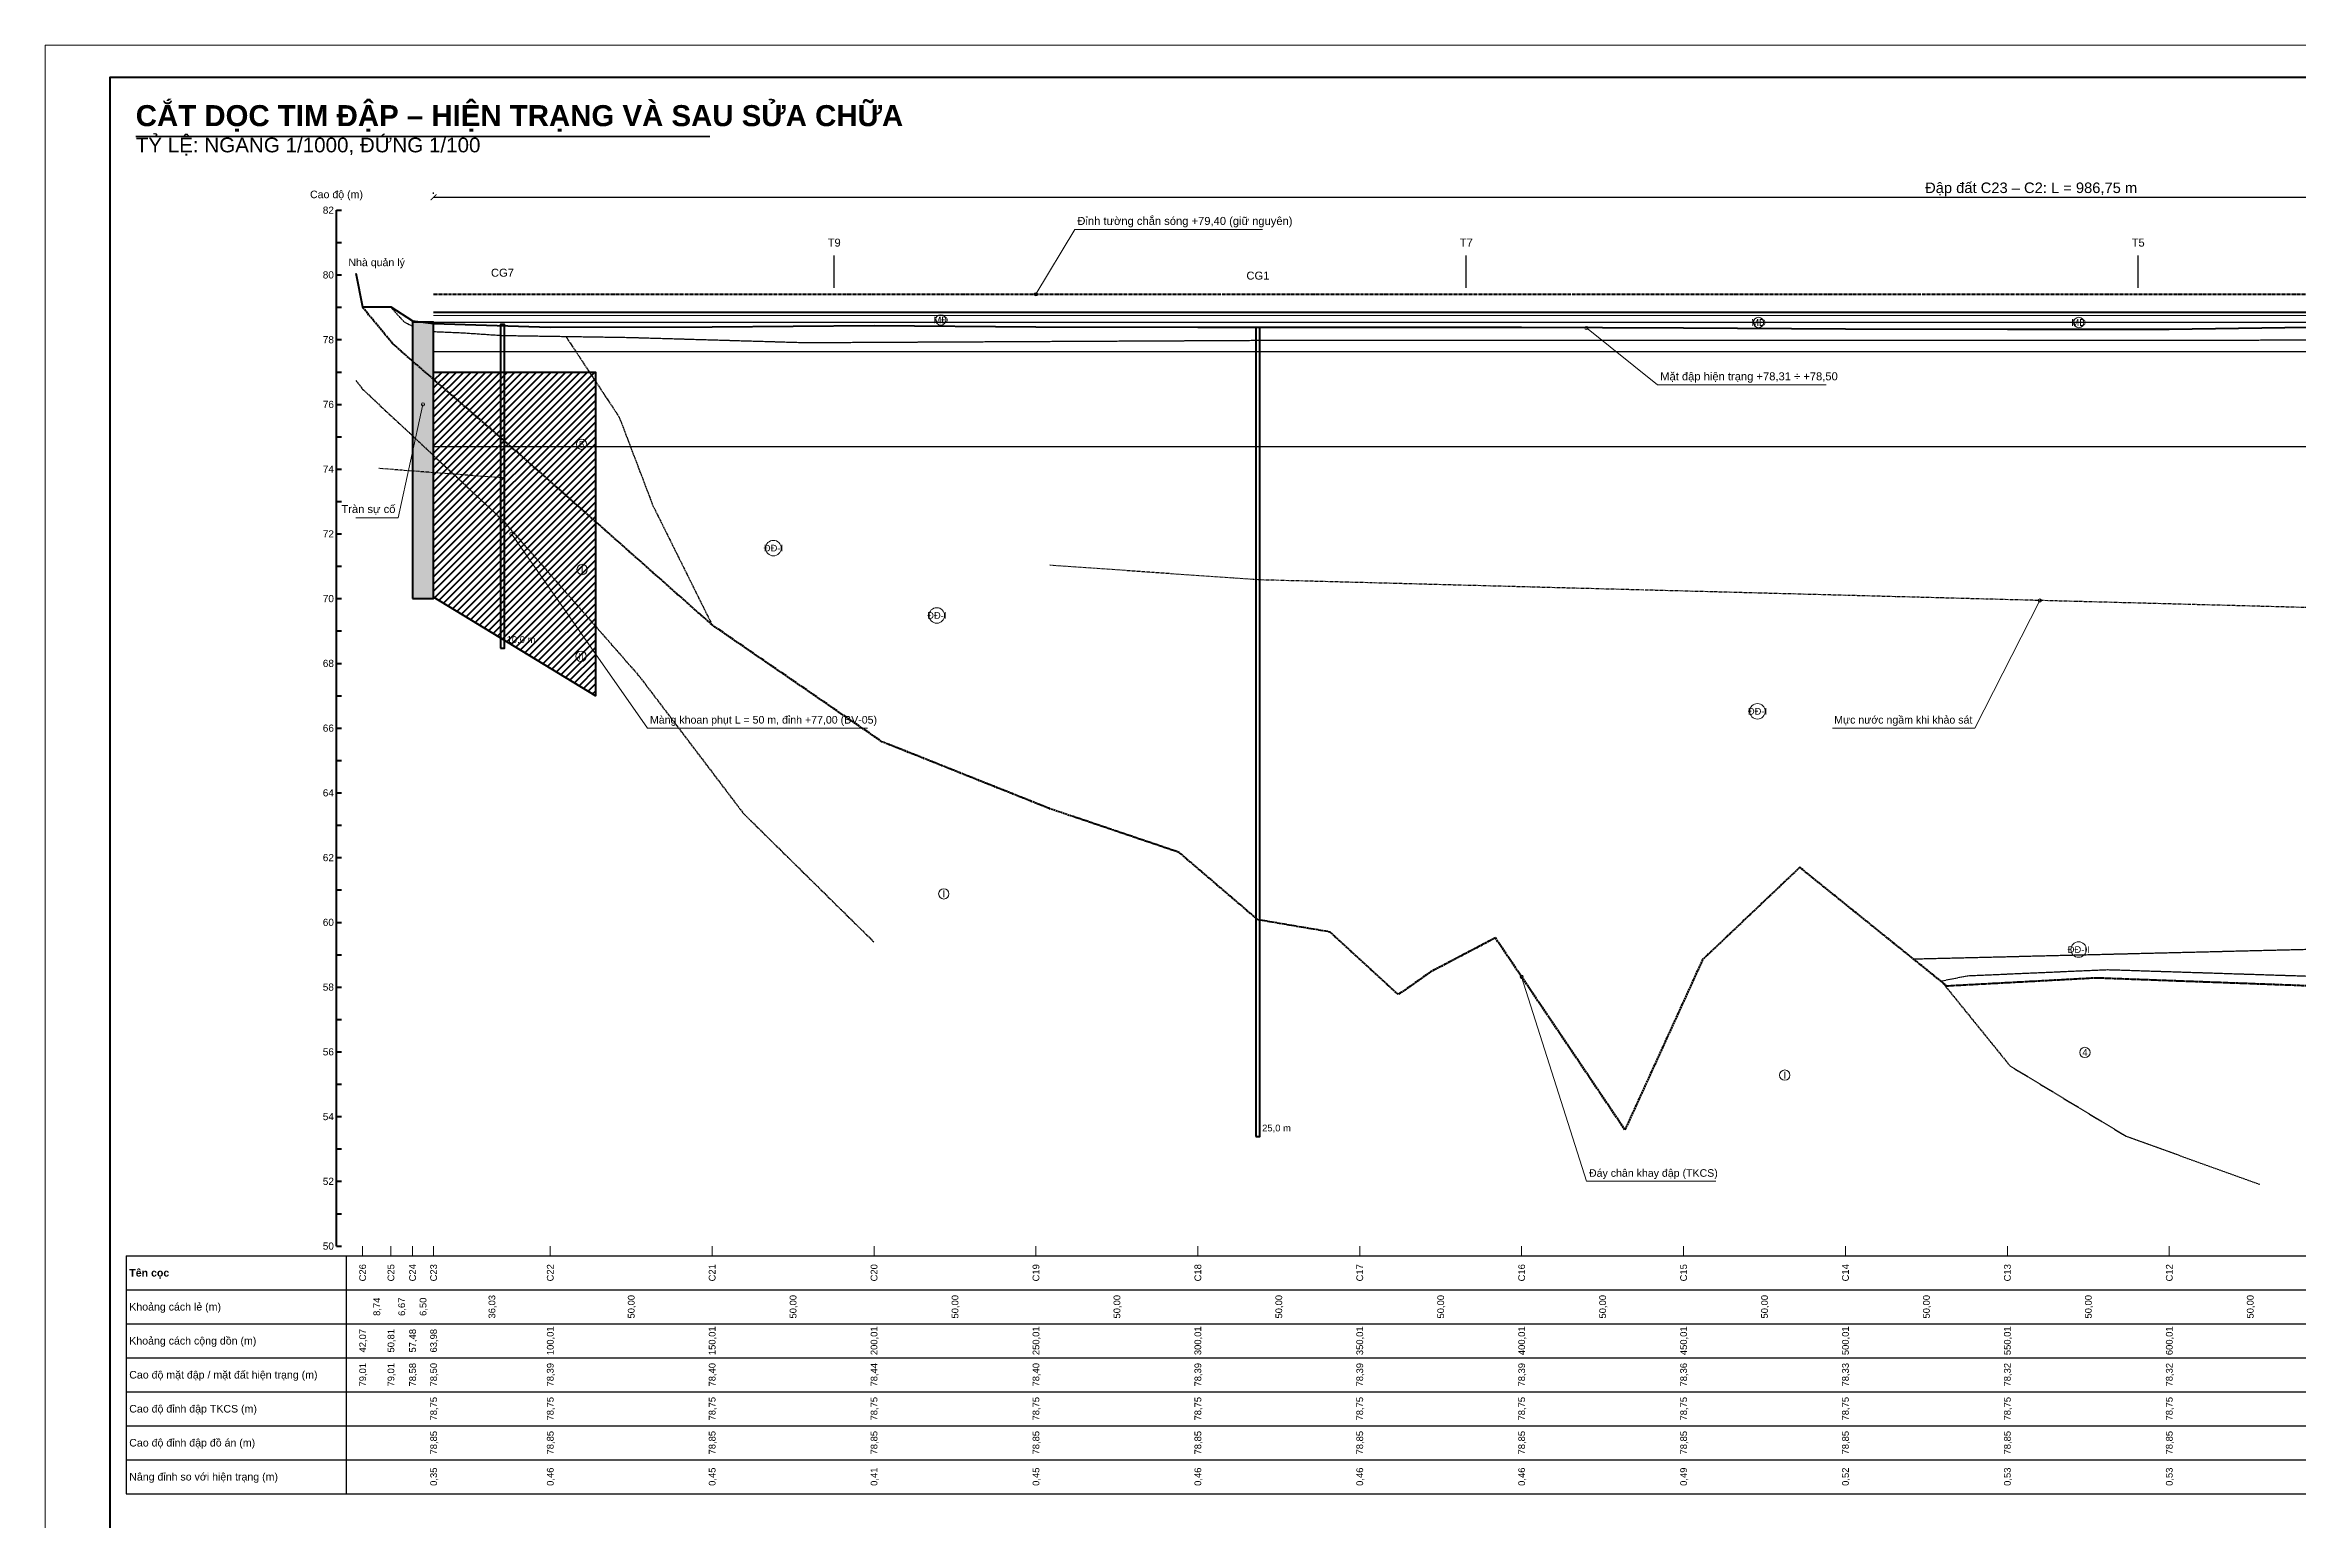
# Model space of a CAD drawing. Header units: millimetres. Extents: x 0 to 1189, y 0 to 841.
# Drawn here: x 0 to 696, y 385 to 841 of the extents above; entities that cross this region are included whole.
import ezdxf
from ezdxf.enums import TextEntityAlignment as Align

# ---------------------------------------------------------------- set-up
doc = ezdxf.new("R2010")
doc.units = ezdxf.units.MM
doc.linetypes.add('DASHDOT', pattern=[3.556, 2.54, -0.508, 0, -0.508])
doc.linetypes.add('DASHED', pattern=[1.524, 1.27, -0.254])
for name, color, linetype, lineweight in [('BANG', 7, 'CONTINUOUS', 25), ('CHU', 7, 'CONTINUOUS', 25), ('CHU_DAM', 7, 'CONTINUOUS', 35), ('DIA_CHAT', 30, 'DASHED', 25), ('HATCH', 8, 'CONTINUOUS', 13), ('KHUNG', 7, 'CONTINUOUS', 50), ('KICH_THUOC', 3, 'CONTINUOUS', 18), ('NET_CHINH', 7, 'CONTINUOUS', 50), ('NET_MANH', 8, 'CONTINUOUS', 18), ('NUOC', 5, 'CONTINUOUS', 25), ('SUA_CHUA', 1, 'CONTINUOUS', 50)]:
    doc.layers.add(name, color=color, linetype=linetype, lineweight=lineweight)
doc.styles.add('VN', font='arial.ttf')
doc.styles.add('VN_DAM', font='arialbd.ttf')
doc.dimstyles.new('KT', dxfattribs={"dimtxt": 2.5, "dimasz": 1.8, "dimexe": 1.5, "dimexo": 1, "dimgap": 0.8, "dimtad": 1, "dimdec": 0, "dimtxsty": 'VN', "dimblk": 'ARCHTICK', "dimcen": 2.5, "dimclrd": 3, "dimclre": 3, "dimclrt": 7, "dimazin": 3, "dimtfac": 1, "dimtmove": 0, "dimatfit": 3})

# ---------------------------------------------------------------- blocks, each defined once
blk = doc.blocks.new('_ARCHTICK')
at = {"color": 0, "linetype": 'BYBLOCK', "const_width": 0.15}
blk.add_lwpolyline([(-0.5, -0.5), (0.5, 0.5)], dxfattribs=at)

msp = doc.modelspace()

# ---------------------------------------------------------------- hatches: boundary and pattern name
at = {"layer": 'HATCH'}
h = msp.add_hatch(dxfattribs=at)
h.set_pattern_fill('AR-CONC', scale=0.02)
h.paths.add_polyline_path([(113.46, 670), (119.96, 670), (119.96, 755.4), (113.46, 755.4)])
at = {"layer": 'SUA_CHUA'}
h = msp.add_hatch(dxfattribs=at)
h.set_pattern_fill('ANSI31', color=1, scale=0.5)
h.paths.add_polyline_path([(119.98, 740), (169.98, 740), (169.98, 640), (119.98, 670.4)])

# ---------------------------------------------------------------- linework, layer by layer
at = {"layer": 'BANG'}
for p, q in [((25, 467), (1160, 467)), ((25, 467), (25, 393.5)), ((93, 467), (93, 393.5)), ((25, 456.5), (1160, 456.5)), ((25, 446), (1160, 446)), ((25, 435.5), (1160, 435.5)), ((25, 425), (1160, 425)), ((25, 414.5), (1160, 414.5)), ((25, 404), (1160, 404)), ((25, 393.5), (1160, 393.5))]:
    msp.add_line(p, q, dxfattribs=at)
at = {"layer": 'CHU_DAM'}
msp.add_line((28, 812.8), (205.32, 812.8), dxfattribs=at)
at = {"layer": 'DIA_CHAT', "linetype": 'DASHED', "ltscale": 0.4}
for points in [[(98.05, 760)], [(106.79, 760), (108.82, 757.7), (110.85, 755.5), (113.46, 754.2)], [(119.97, 752.5), (129.28, 752.1), (141.25, 751.3), (180.37, 750.7), (234.81, 749.1), (374.56, 749.8), (711.32, 749.9), (1065.67, 750.8), (1105.02, 751.4)], [(160.81, 751), (177.33, 726), (187.72, 698.7), (205.99, 661.9)], [(96, 737.365), (98.05, 734.7), (113.46, 720.3), (141.25, 694.3), (183.35, 646.2), (215.6, 603.7), (255.99, 563.9)], [(1081.11, 619.2), (1065.67, 618.7), (978.31, 617.4), (845.48, 607.7), (750.17, 583), (711.32, 561.9), (577.14, 558.6)], [(751.65, 566.6), (751.64, 570.2), (711.32, 552.9), (636.92, 555.3), (593.61, 553.4), (585.62, 551.8), (606.77, 525.7), (642.74, 503.9), (683.95, 489.1)]]:
    msp.add_lwpolyline(points, dxfattribs=at)
at = {"layer": 'KHUNG'}
msp.add_lwpolyline([(20, 10), (1179, 10), (1179, 831), (20, 831)], close=True, dxfattribs=at)
at = {"layer": 'NET_CHINH'}
for p, q in [((90, 470), (90, 790)), ((90, 790), (91.5, 790)), ((90, 780), (91.5, 780)), ((90, 770), (91.5, 770)), ((90, 760), (91.5, 760)), ((90, 750), (91.5, 750)), ((90, 740), (91.5, 740)), ((90, 730), (91.5, 730)), ((90, 720), (91.5, 720)), ((90, 710), (91.5, 710)), ((90, 700), (91.5, 700)), ((90, 690), (91.5, 690)), ((90, 680), (91.5, 680)), ((90, 670), (91.5, 670)), ((90, 660), (91.5, 660)), ((90, 650), (91.5, 650)), ((90, 640), (91.5, 640)), ((90, 630), (91.5, 630)), ((90, 620), (91.5, 620)), ((90, 610), (91.5, 610)), ((90, 600), (91.5, 600)), ((90, 590), (91.5, 590)), ((90, 580), (91.5, 580)), ((90, 570), (91.5, 570)), ((90, 560), (91.5, 560)), ((90, 550), (91.5, 550)), ((90, 540), (91.5, 540)), ((90, 530), (91.5, 530)), ((90, 520), (91.5, 520)), ((90, 510), (91.5, 510)), ((90, 500), (91.5, 500)), ((90, 490), (91.5, 490)), ((90, 480), (91.5, 480)), ((90, 470), (91.5, 470))]:
    msp.add_line(p, q, dxfattribs=at)
at = {"layer": 'NET_CHINH', "linetype": 'DASHDOT', "ltscale": 0.4}
msp.add_line((119.98, 764), (1106.73, 764), dxfattribs=at)
at = {"layer": 'NET_CHINH'}
msp.add_lwpolyline([(96, 770.559), (98.07, 760.1), (106.81, 760.1), (113.48, 755.8), (119.98, 755), (156.01, 753.9), (206.01, 754), (256.01, 754.4), (306.01, 754), (356.01, 753.9), (406.01, 753.9), (456.01, 753.9), (506.01, 753.6), (556.01, 753.3), (606.01, 753.2), (656.01, 753.2), (706.01, 754)], dxfattribs=at)
at = {"layer": 'NET_CHINH', "linetype": 'DASHED', "ltscale": 0.5}
msp.add_lwpolyline([(711.32, 549.9), (633.4, 552.8), (587.4, 550.3), (541.9, 587), (511.9, 558.5), (487.9, 505.9), (447.9, 565.2), (427.9, 554.7), (417.9, 547.7), (396.9, 567), (374.56, 570.8), (350.25, 591.6), (310.55, 605), (258.45, 625.8), (205.99, 661.9), (141.25, 719.3), (113.46, 743.4), (107.32, 748.8), (98.05, 760)], dxfattribs=at)
at = {"layer": 'NET_CHINH'}
for points in [[(113.46, 670), (119.96, 670), (119.96, 755.4), (113.46, 755.4)], [(140.65, 654.7), (141.85, 654.7), (141.85, 754.7), (140.65, 754.7)], [(373.96, 503.8), (375.16, 503.8), (375.16, 753.8), (373.96, 753.8)]]:
    msp.add_lwpolyline(points, close=True, dxfattribs=at)
at = {"layer": 'NET_MANH'}
for p, q in [((306, 764), (318, 784)), ((318, 784), (376, 784)), ((476, 753.6), (498, 736)), ((498, 736), (550, 736)), ((116.7, 730), (109, 695)), ((109, 695), (96, 695)), ((144, 690), (186, 630)), ((616, 669.419), (596, 630)), ((186, 630), (254, 630)), ((596, 630), (552, 630)), ((456, 553.192), (476, 490)), ((476, 490), (516, 490))]:
    msp.add_line(p, q, dxfattribs=at)
at = {"layer": 'NET_MANH', "color": 3, "linetype": 'DASHED', "ltscale": 0.3}
msp.add_line((119.98, 757.5), (1106.73, 757.5), dxfattribs=at)
at = {"layer": 'NET_MANH', "linetype": 'DASHED', "ltscale": 0.2}
for p, q in [((98.07, 470), (98.07, 467)), ((106.81, 470), (106.81, 467)), ((113.48, 470), (113.48, 467)), ((119.98, 470), (119.98, 467)), ((156.01, 470), (156.01, 467)), ((206.01, 470), (206.01, 467)), ((256.01, 470), (256.01, 467)), ((306.01, 470), (306.01, 467)), ((356.01, 470), (356.01, 467)), ((406.01, 470), (406.01, 467)), ((456.01, 470), (456.01, 467)), ((506.01, 470), (506.01, 467)), ((556.01, 470), (556.01, 467)), ((606.01, 470), (606.01, 467)), ((656.01, 470), (656.01, 467))]:
    msp.add_line(p, q, dxfattribs=at)
at = {"layer": 'NET_MANH'}
msp.add_lwpolyline([(0, 0), (1189, 0), (1189, 841), (0, 841)], close=True, dxfattribs=at)
for centre, radius in [((306, 764), 0.5), ((276.61, 756.1), 1.6), ((476, 753.6), 0.5), ((529.15, 755.3), 1.6), ((628.04, 755.3), 1.6), ((116.7, 730), 0.5), ((165.68, 717.7), 1.6), ((144, 690), 0.5), ((224.93, 685.6), 2.4), ((165.86, 679), 1.6), ((616, 669.419), 0.5), ((275.39, 664.8), 2.4), ((165.51, 652.2), 1.6), ((528.83, 635.2), 2.4), ((277.55, 578.8), 1.6), ((628.02, 561.6), 2.4), ((456, 553.192), 0.5), ((629.97, 529.8), 1.6), ((537.26, 522.8), 1.6)]:
    msp.add_circle(centre, radius, dxfattribs=at)
at = {"layer": 'NUOC'}
for p, q in [((243.7, 766), (243.7, 776)), ((438.9, 766), (438.9, 776)), ((646.4, 766), (646.4, 776))]:
    msp.add_line(p, q, dxfattribs=at)
at = {"layer": 'NUOC', "linetype": 'DASHED', "ltscale": 0.4}
for p, q in [((119.98, 755.4), (1106.73, 755.4)), ((119.98, 746.3), (1106.73, 746.3)), ((119.98, 717), (1106.73, 717))]:
    msp.add_line(p, q, dxfattribs=at)
at = {"layer": 'NUOC', "linetype": 'DASHDOT', "ltscale": 0.4}
for points in [[(141.25, 707.3), (113.46, 709.4), (102.99, 710.2)], [(1081.42, 667.7), (1065.67, 667.7), (711.32, 666.9), (374.56, 675.8), (310.26, 680.3)]]:
    msp.add_lwpolyline(points, dxfattribs=at)
at = {"layer": 'SUA_CHUA'}
msp.add_line((119.98, 758.5), (1106.73, 758.5), dxfattribs=at)
msp.add_lwpolyline([(119.98, 740), (169.98, 740), (169.98, 640), (119.98, 670.4)], close=True, dxfattribs=at)

# ---------------------------------------------------------------- texts
at = {"layer": 'CHU', "style": 'VN'}
for s, height, p in [('TỶ LỆ: NGANG 1/1000, ĐỨNG 1/100', 4.55, (28, 806.5)), ('Đỉnh tường chắn sóng +79,40 (giữ nguyên)', 2.47, (318.8, 784.7)), ('Mặt đập hiện trạng +78,31 ÷ +78,50', 2.47, (498.8, 736.7)), ('10,0 m', 2.08, (142.55, 655.7)), ('Màng khoan phụt L = 50 m, đỉnh +77,00 (BV-05)', 2.34, (186.8, 630.7)), ('25,0 m', 2.08, (375.86, 504.8)), ('Đáy chân khay đập (TKCS)', 2.34, (476.8, 490.7))]:
    msp.add_text(s, height=height, dxfattribs=at).set_placement(p, align=Align.BOTTOM_LEFT)
for s, height, p in [('Cao độ (m)', 2.34, (90, 793)), ('Nhà quản lý', 2.34, (102.4, 772)), ('CG7', 2.47, (141.25, 768.7)), ('CG1', 2.47, (374.56, 767.8))]:
    msp.add_text(s, height=height, dxfattribs=at).set_placement(p, align=Align.BOTTOM_CENTER)
for s, p in [('82', (89.2, 790)), ('80', (89.2, 770)), ('78', (89.2, 750)), ('76', (89.2, 730)), ('74', (89.2, 710)), ('72', (89.2, 690)), ('70', (89.2, 670)), ('68', (89.2, 650)), ('66', (89.2, 630)), ('64', (89.2, 610)), ('62', (89.2, 590)), ('60', (89.2, 570)), ('58', (89.2, 550)), ('56', (89.2, 530)), ('54', (89.2, 510)), ('52', (89.2, 490)), ('50', (89.2, 470))]:
    msp.add_text(s, height=2.21, dxfattribs=at).set_placement(p, align=Align.MIDDLE_RIGHT)
for s, p in [('MĐ', (276.61, 756.1)), ('MĐ', (529.15, 755.3)), ('MĐ', (628.04, 755.3)), ('5', (165.68, 717.7)), ('ĐĐ-I', (224.93, 685.6)), ('I', (165.86, 679)), ('ĐĐ-I', (275.39, 664.8)), ('II', (165.51, 652.2)), ('ĐĐ-I', (528.83, 635.2)), ('I', (277.55, 578.8)), ('ĐĐ-II', (628.02, 561.6)), ('4', (629.97, 529.8)), ('I', (537.26, 522.8))]:
    msp.add_text(s, height=2.08, dxfattribs=at).set_placement(p, align=Align.MIDDLE_CENTER)
for s, height, p in [('Tràn sự cố', 2.47, (108.2, 695.7)), ('Mực nước ngầm khi khảo sát', 2.34, (595.2, 630.7))]:
    msp.add_text(s, height=height, dxfattribs=at).set_placement(p, align=Align.BOTTOM_RIGHT)
for s, p in [('C26', (98.07, 461.75)), ('C25', (106.81, 461.75)), ('C24', (113.48, 461.75)), ('C23', (119.98, 461.75)), ('C22', (156.01, 461.75)), ('C21', (206.01, 461.75)), ('C20', (256.01, 461.75)), ('C19', (306.01, 461.75)), ('C18', (356.01, 461.75)), ('C17', (406.01, 461.75)), ('C16', (456.01, 461.75)), ('C15', (506.01, 461.75)), ('C14', (556.01, 461.75)), ('C13', (606.01, 461.75)), ('C12', (656.01, 461.75)), ('8,74', (102.44, 451.25)), ('6,67', (110.145, 451.25)), ('6,50', (116.73, 451.25)), ('36,03', (137.995, 451.25)), ('50,00', (181.01, 451.25)), ('50,00', (231.01, 451.25)), ('50,00', (281.01, 451.25)), ('50,00', (331.01, 451.25)), ('50,00', (381.01, 451.25)), ('50,00', (431.01, 451.25)), ('50,00', (481.01, 451.25)), ('50,00', (531.01, 451.25)), ('50,00', (581.01, 451.25)), ('50,00', (631.01, 451.25)), ('50,00', (681.01, 451.25)), ('42,07', (98.07, 440.75)), ('50,81', (106.81, 440.75)), ('57,48', (113.48, 440.75)), ('63,98', (119.98, 440.75)), ('100,01', (156.01, 440.75)), ('150,01', (206.01, 440.75)), ('200,01', (256.01, 440.75)), ('250,01', (306.01, 440.75)), ('300,01', (356.01, 440.75)), ('350,01', (406.01, 440.75)), ('400,01', (456.01, 440.75)), ('450,01', (506.01, 440.75)), ('500,01', (556.01, 440.75)), ('550,01', (606.01, 440.75)), ('600,01', (656.01, 440.75)), ('79,01', (98.07, 430.25)), ('79,01', (106.81, 430.25)), ('78,58', (113.48, 430.25)), ('78,50', (119.98, 430.25)), ('78,39', (156.01, 430.25)), ('78,40', (206.01, 430.25)), ('78,44', (256.01, 430.25)), ('78,40', (306.01, 430.25)), ('78,39', (356.01, 430.25)), ('78,39', (406.01, 430.25)), ('78,39', (456.01, 430.25)), ('78,36', (506.01, 430.25)), ('78,33', (556.01, 430.25)), ('78,32', (606.01, 430.25)), ('78,32', (656.01, 430.25)), ('78,75', (119.98, 419.75)), ('78,75', (156.01, 419.75)), ('78,75', (206.01, 419.75)), ('78,75', (256.01, 419.75)), ('78,75', (306.01, 419.75)), ('78,75', (356.01, 419.75)), ('78,75', (406.01, 419.75)), ('78,75', (456.01, 419.75)), ('78,75', (506.01, 419.75)), ('78,75', (556.01, 419.75)), ('78,75', (606.01, 419.75)), ('78,75', (656.01, 419.75)), ('78,85', (119.98, 409.25)), ('78,85', (156.01, 409.25)), ('78,85', (206.01, 409.25)), ('78,85', (256.01, 409.25)), ('78,85', (306.01, 409.25)), ('78,85', (356.01, 409.25)), ('78,85', (406.01, 409.25)), ('78,85', (456.01, 409.25)), ('78,85', (506.01, 409.25)), ('78,85', (556.01, 409.25)), ('78,85', (606.01, 409.25)), ('78,85', (656.01, 409.25)), ('0,35', (119.98, 398.75)), ('0,46', (156.01, 398.75)), ('0,45', (206.01, 398.75)), ('0,41', (256.01, 398.75)), ('0,45', (306.01, 398.75)), ('0,46', (356.01, 398.75)), ('0,46', (406.01, 398.75)), ('0,46', (456.01, 398.75)), ('0,49', (506.01, 398.75)), ('0,52', (556.01, 398.75)), ('0,53', (606.01, 398.75)), ('0,53', (656.01, 398.75))]:
    msp.add_text(s, height=2.08, rotation=90, dxfattribs=at).set_placement(p, align=Align.MIDDLE_CENTER)
for s, p in [('Khoảng cách lẻ (m)', (26, 451.25)), ('Khoảng cách cộng dồn (m)', (26, 440.75)), ('Cao độ mặt đập / mặt đất hiện trạng (m)', (26, 430.25)), ('Cao độ đỉnh đập TKCS (m)', (26, 419.75)), ('Cao độ đỉnh đập đồ án (m)', (26, 409.25)), ('Nâng đỉnh so với hiện trạng (m)', (26, 398.75))]:
    msp.add_text(s, height=2.34, dxfattribs=at).set_placement(p, align=Align.MIDDLE_LEFT)
at = {"layer": 'CHU_DAM', "style": 'VN_DAM'}
msp.add_text('CẮT DỌC TIM ĐẬP – HIỆN TRẠNG VÀ SAU SỬA CHỮA', height=6.5, dxfattribs=at).set_placement((28, 814), align=Align.BOTTOM_LEFT)
msp.add_text('Tên cọc', height=2.34, dxfattribs=at).set_placement((26, 461.75), align=Align.MIDDLE_LEFT)
at = {"layer": 'NUOC', "style": 'VN'}
for s, p in [('T9', (243.7, 778)), ('T7', (438.9, 778)), ('T5', (646.4, 778))]:
    msp.add_text(s, height=2.47, dxfattribs=at).set_placement(p, align=Align.BOTTOM_CENTER)

# ---------------------------------------------------------------- dimensions: what is measured, and where the dimension line sits
at = {"layer": 'KICH_THUOC'}
msp.add_linear_dim(base=(119.98, 794), p1=(119.98, 794), p2=(1106.73, 794), text='Đập đất C23 – C2: L = 986,75 m', dimstyle='KT', override={"dimscale": 1, "dimtxt": 3.25, "dimlfac": 100}, dxfattribs=at).render()

doc.saveas('drawing.dxf')
